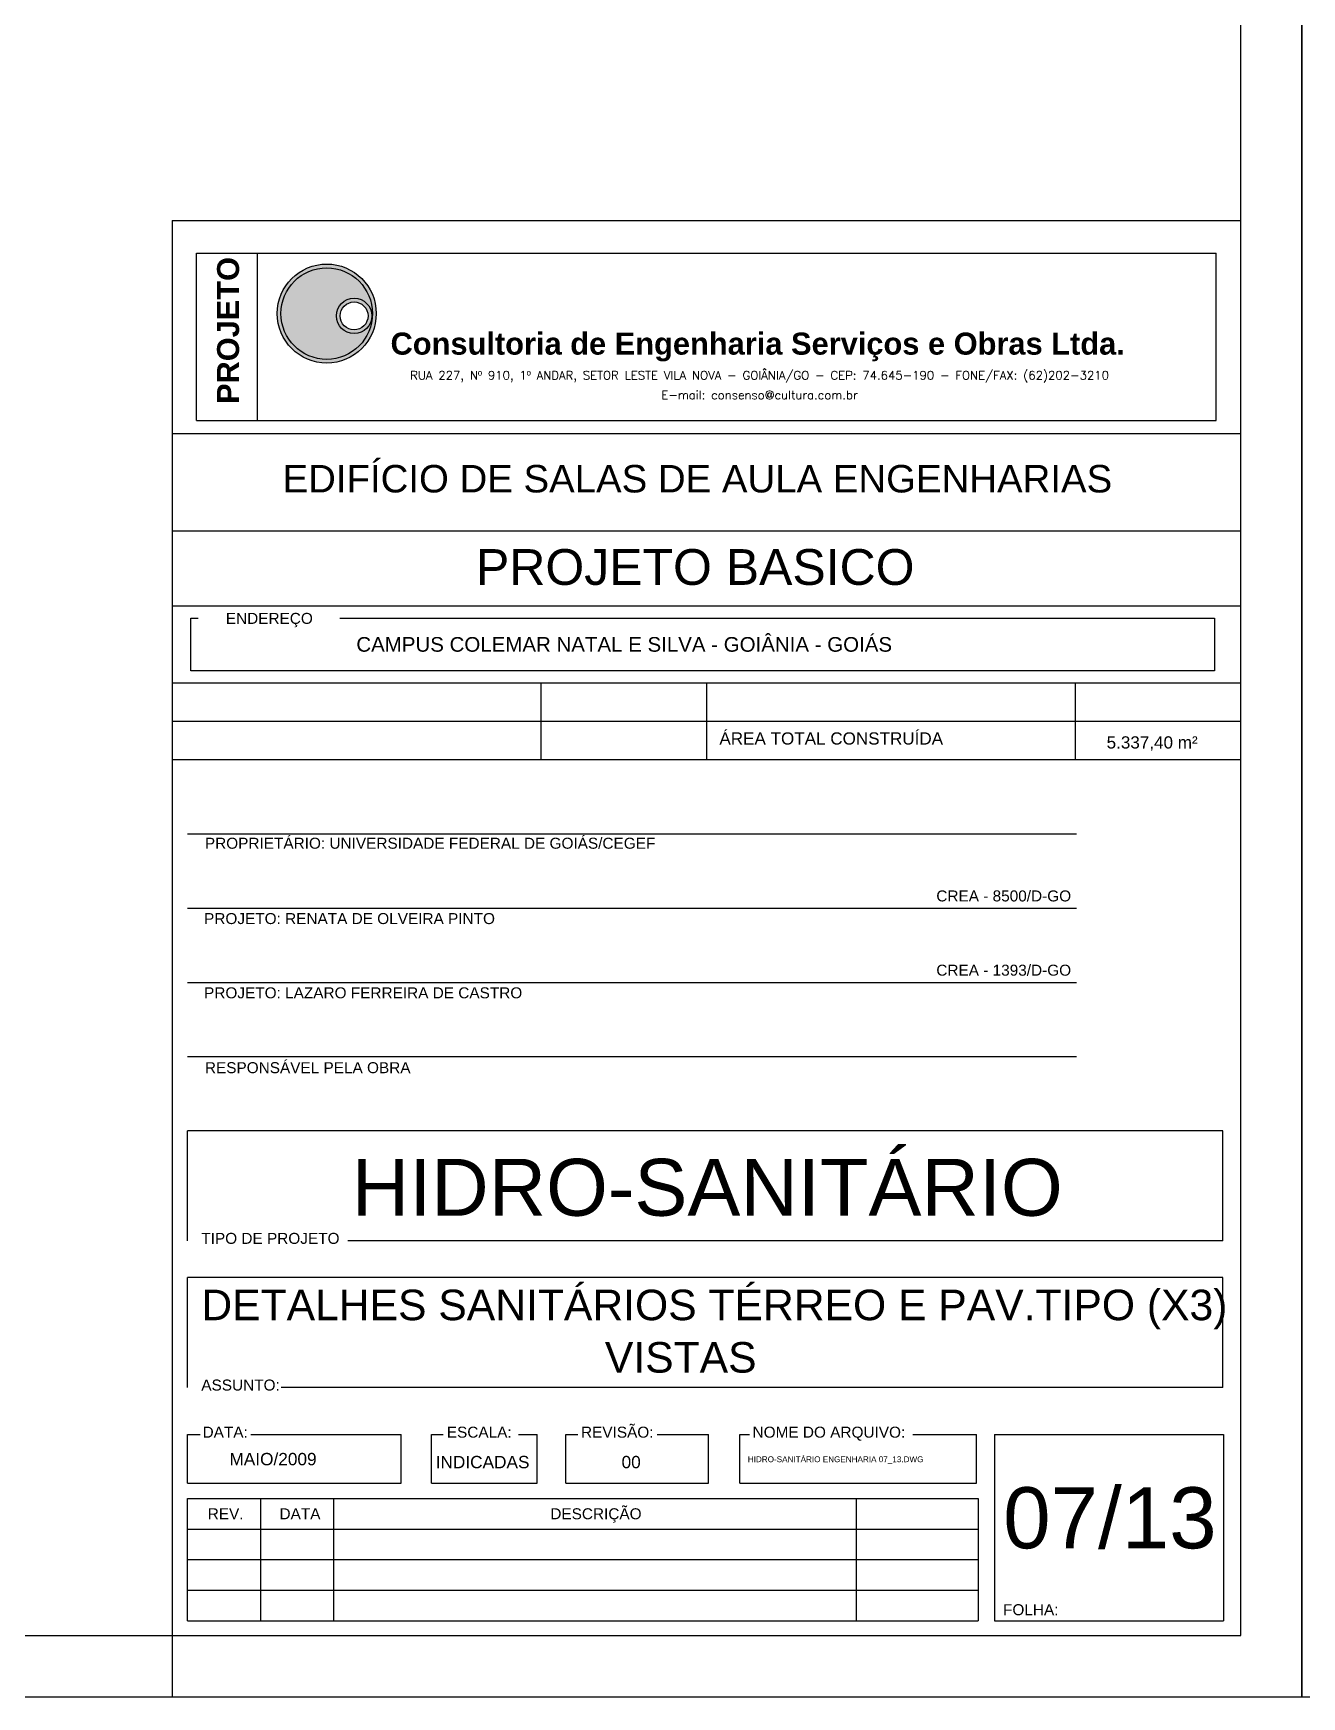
# Model space of a CAD drawing. Header units: millimetres. Extents: x -2485 to 3289, y -257 to 1952.
# Drawn here: x 12.47 to 16.62, y 15.34 to 20.79 of the extents above; entities that cross this region are included whole.
import ezdxf
from ezdxf.enums import TextEntityAlignment as Align

# ---------------------------------------------------------------- set-up
doc = ezdxf.new("R2010")
doc.units = ezdxf.units.MM
doc.header["$LTSCALE"] = 0.3
for name, color, linetype in [('CAR_COLOR12', 20, 'Continuous'), ('CAR_TEXTO_01', 7, 'Continuous'), ('CAR_TEXTO_02', 2, 'Continuous'), ('CARIMBO', 4, 'Continuous'), ('TEX', 11, 'Continuous')]:
    doc.layers.add(name, color=color, linetype=linetype)
doc.styles.add('ARIAL', font='ARIAL.TTF', dxfattribs={"height": 0.12})
doc.styles.add('CAIXA', font='swiss.ttf')
doc.styles.add('ROMANS', font='romans.shx', dxfattribs={"height": 0.03})
doc.styles.add('SANSSERIFBOLD', font='sasb____.pfb')

msp = doc.modelspace()

# ---------------------------------------------------------------- hatches: boundary and pattern name
at = {"layer": 'CAR_COLOR12'}
h = msp.add_hatch(color=256, dxfattribs=at)
h.paths.add_polyline_path([(13.276466, 19.867807, 1), (13.576149, 19.867807, 1)])
h.paths.add_polyline_path([(13.573994, 19.860315, 1), (13.458144, 19.860315, 1)], flags=16)
h = msp.add_hatch(color=256, dxfattribs=at)
h.paths.add_polyline_path([(13.276466, 19.867807, 1), (13.576149, 19.867807, 1)])
h.paths.add_polyline_path([(13.573994, 19.860315, 1), (13.458144, 19.860315, 1)], flags=16)
at = {"layer": 'CAR_TEXTO_01'}
h = msp.add_hatch(color=256, dxfattribs=at)
h.paths.add_polyline_path([(13.588428, 19.867807, 1.00000074), (13.264187, 19.867807, 1.00000074)])
h.paths.add_polyline_path([(13.576149, 19.867807, 1), (13.276466, 19.867807, 1)], flags=16)
h = msp.add_hatch(color=256, dxfattribs=at)
h.paths.add_polyline_path([(13.588428, 19.867807, 1.00000074), (13.264187, 19.867807, 1.00000074)])
h.paths.add_polyline_path([(13.576149, 19.867807, 1), (13.276466, 19.867807, 1)], flags=16)
h = msp.add_hatch(color=256, dxfattribs=at)
h.paths.add_polyline_path([(13.573994, 19.860315, 1), (13.458144, 19.860315, 1)])
h.paths.add_polyline_path([(13.561715, 19.860315, -1), (13.470423, 19.860315, -1)], flags=16)
h = msp.add_hatch(color=256, dxfattribs=at)
h.paths.add_polyline_path([(13.573994, 19.860315, 1), (13.458144, 19.860315, 1)])
h.paths.add_polyline_path([(13.561715, 19.860315, -1), (13.470423, 19.860315, -1)], flags=16)

# ---------------------------------------------------------------- linework, layer by layer
at = {"color": 4, "linetype": 'Continuous'}
for p, q in [((16.62, 15.339655), (16.62, 27.019655)), ((16.62, 27.019655), (16.62, 15.339655)), ((0, 15.339655), (16.62, 15.339655)), ((16.62, 15.339655), (33.24, 15.339655))]:
    msp.add_line(p, q, dxfattribs=at)
at = {"color": 12, "linetype": 'Continuous'}
for p, q in [((16.42, 15.539655), (16.42, 26.819655)), ((0.5, 15.539655), (16.42, 15.539655))]:
    msp.add_line(p, q, dxfattribs=at)
at = {"color": 5, "linetype": 'Continuous'}
msp.add_line((12.92, 15.539655), (12.92, 15.339655), dxfattribs=at)
at = {"layer": 'CAR_TEXTO_01'}
for p, q in [((12.92, 20.172321), (12.92, 15.539655)), ((12.92, 20.172321), (16.42, 20.172321)), ((13, 19.518006), (13, 20.065242)), ((13, 19.518006), (13, 20.065242)), ((13, 20.065242), (16.34, 20.065242)), ((13, 20.065242), (16.34, 20.065242)), ((13.2, 19.518006), (13.2, 20.065242)), ((13.2, 19.518006), (13.2, 20.065242)), ((16.34, 19.518006), (16.34, 20.065242)), ((16.34, 19.518006), (16.34, 20.065242)), ((13, 19.518006), (16.34, 19.518006)), ((13, 19.518006), (16.34, 19.518006)), ((12.92, 19.47493), (16.42, 19.47493)), ((12.92, 19.156655), (16.42, 19.156655)), ((12.92, 18.910618), (16.42, 18.910618)), ((12.92, 18.65901), (16.42, 18.65901)), ((14.127389, 18.65901), (14.127389, 18.40769)), ((14.67, 18.65901), (14.67, 18.40769)), ((15.877389, 18.65901), (15.877389, 18.40769)), ((12.92, 18.53335), (16.42, 18.53335)), ((12.92, 18.40769), (16.42, 18.40769)), ((12.97, 18.164602), (15.88191, 18.164602)), ((12.970005, 17.921513), (15.881915, 17.921513)), ((12.97, 17.678424), (15.88191, 17.678424)), ((12.97, 17.435336), (15.88191, 17.435336)), ((12.97, 16.832247), (12.97, 17.192247)), ((16.361283, 17.192247), (12.97, 17.192247)), ((16.361283, 16.832247), (16.361283, 17.192247)), ((16.361283, 16.832247), (13.495351, 16.832247)), ((12.97, 16.352073), (12.97, 16.712073)), ((16.361283, 16.712073), (12.97, 16.712073)), ((16.361283, 16.352073), (16.361283, 16.712073)), ((16.361283, 16.352073), (13.276789, 16.352073)), ((12.97, 16.038651), (12.97, 16.198651)), ((12.97, 16.198651), (13.011301, 16.198651)), ((13.177823, 16.198651), (13.67, 16.198651)), ((13.67, 16.038651), (13.67, 16.198651)), ((13.77, 16.198651), (13.808205, 16.198651)), ((13.77, 16.038651), (13.77, 16.198651)), ((14.054089, 16.198651), (14.115384, 16.198651)), ((14.115384, 16.038651), (14.115384, 16.198651)), ((14.209565, 16.198651), (14.248546, 16.198651)), ((14.209565, 16.038651), (14.209565, 16.198651)), ((14.509009, 16.198651), (14.676402, 16.198651)), ((14.676402, 16.038651), (14.676402, 16.198651)), ((14.779805, 16.198651), (14.810685, 16.198651)), ((14.779805, 16.038651), (14.779805, 16.198651)), ((15.346365, 16.198651), (15.554708, 16.198651)), ((15.554708, 16.038651), (15.554708, 16.198651)), ((15.613906, 16.198651), (16.363379, 16.198651)), ((15.613906, 16.198651), (15.613906, 15.588651)), ((16.363379, 16.198651), (16.363379, 15.588651)), ((12.97, 16.038651), (13.67, 16.038651)), ((13.77, 16.038651), (14.115384, 16.038651)), ((14.209565, 16.038651), (14.676402, 16.038651)), ((14.779805, 16.038651), (15.554708, 16.038651)), ((12.97, 15.988651), (15.560526, 15.988651)), ((12.97, 15.588651), (12.97, 15.988651)), ((13.21, 15.588651), (13.21, 15.988651)), ((13.45, 15.588651), (13.45, 15.988651)), ((15.160526, 15.988651), (15.160526, 15.588651)), ((15.560526, 15.988651), (15.560526, 15.588651)), ((12.97, 15.888651), (15.560526, 15.888651)), ((12.97, 15.788651), (15.560526, 15.788651)), ((12.97, 15.688651), (15.560526, 15.688651)), ((12.97, 15.588651), (15.560526, 15.588651)), ((15.613906, 15.588651), (16.363379, 15.588651))]:
    msp.add_line(p, q, dxfattribs=at)
msp.add_lwpolyline([(13.468722, 18.871156), (16.334689, 18.871156), (16.334689, 18.698472), (12.980959, 18.698472), (12.980959, 18.871156), (13.005501, 18.871156)], dxfattribs=at)
for centre, radius in [((13.426307, 19.867807), 0.16212), ((13.426307, 19.867807), 0.16212), ((13.426307, 19.867807), 0.149841), ((13.426307, 19.867807), 0.149841), ((13.516069, 19.860315), 0.057925), ((13.516069, 19.860315), 0.057925), ((13.516069, 19.860315), 0.057925), ((13.516069, 19.860315), 0.057925), ((13.516069, 19.860315), 0.045646), ((13.516069, 19.860315), 0.045646)]:
    msp.add_circle(centre, radius, dxfattribs=at)
at = {"layer": 'TEX', "color": 5, "linetype": 'Continuous'}
msp.add_line((12.92, 15.539655), (12.92, 15.339655), dxfattribs=at)

# ---------------------------------------------------------------- texts
at = {"layer": 'CAR_TEXTO_01', "style": 'ROMANS'}
for s, p in [('RUA 227, Nº 910, 1º ANDAR, SETOR LESTE VILA NOVA - GOIÂNIA/GO - CEP: 74.645-190 - FONE/FAX: (62)202-3210', (14.843984, 19.651764)), ('E-mail: consenso@cultura.com.br', (14.843984, 19.587458))]:
    msp.add_text(s, height=0.028, dxfattribs=at).set_placement(p, align=Align.CENTER)
at = {"layer": 'CAR_TEXTO_01', "style": 'ARIAL'}
for s, height, p in [('ENDEREÇO', 0.036, (13.095778, 18.851942)), ('ÁREA TOTAL CONSTRUÍDA', 0.04, (14.712501, 18.456843)), ('5.337,40 m²', 0.04, (15.980917, 18.443937)), ('PROPRIETÁRIO: UNIVERSIDADE FEDERAL DE GOIÁS/CEGEF', 0.036, (13.027275, 18.115883)), (' CREA - 8500/D-GO', 0.036, (15.409073, 17.943327)), ('PROJETO: RENATA DE OLVEIRA PINTO', 0.036, (13.024574, 17.869206)), (' CREA - 1393/D-GO', 0.036, (15.409073, 17.700238)), ('PROJETO: LAZARO FERREIRA DE CASTRO', 0.036, (13.024574, 17.626117)), ('RESPONSÁVEL PELA OBRA', 0.036, (13.027275, 17.381066)), ('TIPO DE PROJETO', 0.036, (13.015486, 16.822219)), ('ASSUNTO:', 0.036, (13.015486, 16.342045)), ('REVISÃO:', 0.036, (14.259204, 16.187798)), ('DATA:', 0.036, (13.019639, 16.187798)), ('ESCALA:', 0.036, (13.819639, 16.187798)), ('NOME DO ARQUIVO:', 0.036, (14.821154, 16.187798)), ('MAIO/2009', 0.0404082, (13.107629, 16.097416)), ('INDICADAS', 0.0404082, (13.78307, 16.087706)), ('00', 0.0404082, (14.392058, 16.087706)), ('HIDRO-SANITÁRIO ENGENHARIA 07_13.DWG', 0.01905795, (14.805584, 16.107556)), ('REV.', 0.036, (13.036531, 15.92061)), ('DATA', 0.036, (13.271632, 15.92061)), ('DESCRIÇÃO', 0.036, (14.158648, 15.92061)), ('FOLHA:', 0.036, (15.641566, 15.606562))]:
    msp.add_text(s, height=height, dxfattribs=at).set_placement(p)
at = {"layer": 'CAR_TEXTO_02', "style": 'SANSSERIFBOLD'}
msp.add_text('PROJETO', height=0.0720635, rotation=90, dxfattribs=at).set_placement((13.139111, 19.812498), align=Align.CENTER)
at = {"layer": 'CAR_TEXTO_02'}
for s, height, style, p in [('Consultoria de Engenharia Serviços e Obras Ltda.', 0.07222734, 'SANSSERIFBOLD', (14.837903, 19.733384)), ('EDIFÍCIO DE SALAS DE AULA ENGENHARIAS', 0.09, 'CAIXA', (14.640375, 19.282238)), ('PROJETO BASICO', 0.11712236, 'CAIXA', (14.633424, 18.97962)), ('HIDRO-SANITÁRIO', 0.18639425, 'CAIXA', (14.672812, 16.914216)), ('DETALHES SANITÁRIOS TÉRREO E PAV.TIPO (X3)', 0.1, 'CAIXA', (14.696106, 16.572335)), ('VISTAS', 0.1, 'CAIXA', (14.585801, 16.400698))]:
    msp.add_text(s, height=height, dxfattribs=dict(at, style=style)).set_placement(p, align=Align.CENTER)
at = {"layer": 'CAR_TEXTO_02', "style": 'CAIXA'}
msp.add_text('07/13', height=0.2, dxfattribs=at).set_placement((15.642069, 15.825413))
at = {"layer": 'CARIMBO', "style": 'ARIAL'}
msp.add_text('CAMPUS COLEMAR NATAL E SILVA - GOIÂNIA - GOIÁS', height=0.048, dxfattribs=at).set_placement((13.523258, 18.760829))

doc.saveas('drawing.dxf')
